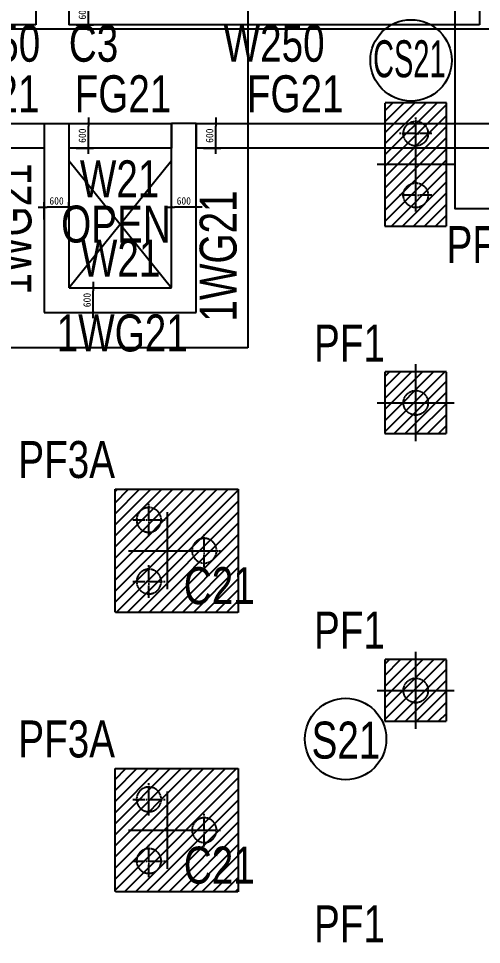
# Model space of a CAD drawing. Header units: millimetres. Extents: x -63681 to 183738, y 27655 to 152096.
# Drawn here: x 155528 to 166805, y 84824 to 107356 of the extents above; entities that cross this region are included whole.
import ezdxf
from ezdxf.enums import TextEntityAlignment as Align

# ---------------------------------------------------------------- set-up
doc = ezdxf.new("R2010")
doc.units = ezdxf.units.MM
doc.linetypes.add('ACAD_ISO04W100', pattern=[30, 24, -3, 0, -3])
doc.linetypes.add('HID', pattern=[2.3, 1.5, -0.8])
doc.layers.get('Defpoints').update_dxf_attribs({"color": 159})
for name, color, linetype in [('^DECK', 130, 'Continuous'), ('A-OPEN', 1, 'Continuous'), ('A-TEXT-NOTE', 7, 'Continuous'), ('COLUMN-TEXT', 2, 'Continuous'), ('GIRDER-TEXT', 7, 'Continuous'), ('PILE', 4, 'HID'), ('S-FOOTING', 4, 'HID'), ('TXT-FOOTING', 4, 'HID'), ('TXT-SLAB', 6, 'Continuous'), ('WALL-TEXT', 6, 'Continuous'), ('기초패턴', 1, 'Continuous'), ('보(girder)', 7, 'HID'), ('슬래브라인', 7, 'Continuous')]:
    doc.layers.add(name, color=color, linetype=linetype)
doc.layers.add('NOPLOT', color=191, linetype='Continuous', plot=False)
doc.layers.add('printlayer', color=6, linetype='Continuous', plot=False)
doc.styles.add('Gdim', font='DotumChe.ttf')
doc.styles.add('Gtx', font='Dotum.ttf')
doc.dimstyles.new('Gdim200', dxfattribs={"dimscale": 200, "dimtxt": 3, "dimasz": 1.2, "dimexe": 2, "dimexo": 3, "dimgap": 1, "dimtad": 1, "dimdsep": 46, "dimlunit": 6, "dimtxsty": 'Gdim', "dimblk1": '_CIDOT', "dimblk2": '_CIDOT', "dimsah": 1, "dimcen": 2.5, "dimdle": 2, "dimclrd": 1, "dimclre": 1, "dimclrt": 3, "dimazin": 2, "dimtfac": 1, "dimtix": 1, "dimtmove": 2, "dimatfit": 3, "dimldrblk": '_CIDOT', "dimfxl": 2, "dimtolj": 1, "dimtzin": 0, "dimarcsym": 0})

# ---------------------------------------------------------------- blocks, each defined once
blk = doc.blocks.new('_CIDOT')
at = {"color": 0, "linetype": 'ByBlock'}
blk.add_line((2, 0), (-1, 0), dxfattribs=at)
at = {"color": 0, "linetype": 'ByBlock', "const_width": 0.5}
blk.add_lwpolyline([(-0.25, 0, 1), (0.25, 0, 1)], format="xyb", close=True, dxfattribs=at)
blk = doc.blocks.new('*D210')
at = {"layer": 'Defpoints', "color": 155, "lineweight": -2, "transparency": 16777216}
for p, q in [((-1725, 700), (-1305, 700)), ((-1425, 172), (-1425, 628)), ((-1725, 100), (-1305, 100))]:
    blk.add_line(p, q, dxfattribs=at)
at = {"layer": 'Defpoints', "color": 0, "transparency": 16777216}
for p in [(-1905, 700), (-1425, 700), (-1905, 100)]:
    blk.add_point(p, dxfattribs=at)
at = {"layer": 'Defpoints', "color": 155, "lineweight": -2, "transparency": 16777216, "xscale": 71.99999999999994, "yscale": 71.99999999999994, "zscale": 71.99999999999994}
for p, rotation in [((-1425, 700), 90), ((-1425, 100), 270)]:
    blk.add_blockref('_CIDOT', p, dxfattribs=dict(at, rotation=rotation))
at = {"layer": 'Defpoints', "color": 3, "transparency": 16777216, "insert": (-1576, 400), "char_height": 180, "attachment_point": 5, "rotation": 90, "style": 'Gdim'}
blk.add_mtext('\\A1;{\\C155;600}', dxfattribs=at)
blk = doc.blocks.new('파일')
at = {"color": 1, "linetype": 'ACAD_ISO04W100'}
for p, q in [((16279.4, 3764.4), (16279.4, 3827.6)), ((16247.7, 3796), (16311, 3796))]:
    blk.add_line(p, q, dxfattribs=at)
at = {"layer": 'PILE'}
blk.add_circle((16279.4, 3796), 24, dxfattribs=at)
blk = doc.blocks.new('D600(2.5)PF3A')
blk.add_lwpolyline([(49397, -264096), (49397, -267096), (52397, -267096), (52397, -264096), (49397, -264096)])
at = {"layer": 'NOPLOT'}
for p, q in [((50897, -266770), (50897, -264865)), ((49960, -265821), (51835, -265821))]:
    blk.add_line(p, q, dxfattribs=at)
at = {"xscale": 12.50000000000909, "yscale": 12.50000000000909, "zscale": 12.50000000000909}
for p in [(-152595, -312371), (-153345, -313721), (-151845, -313721)]:
    blk.add_blockref('파일', p, dxfattribs=at)
blk = doc.blocks.new('D600(2.5)PF2')
blk.add_lwpolyline([(43440, -265053), (40440, -265053), (40440, -266553), (43440, -266553)], close=True)
at = {"layer": 'NOPLOT'}
for p, q in [((41940, -266740), (41940, -264865)), ((41003, -265803), (42878, -265803))]:
    blk.add_line(p, q, dxfattribs=at)
at = {"xscale": 12.50000000000909, "yscale": 12.50000000000909, "zscale": 12.50000000000909}
for p in [(-162302, -313253), (-160802, -313253)]:
    blk.add_blockref('파일', p, dxfattribs=at)
blk = doc.blocks.new('*D297')
at = {"layer": 'Defpoints', "color": 155, "lineweight": -2, "transparency": 16777216}
for p, q in [((157048, 100805), (157468, 100805)), ((157348, 100277), (157348, 100733)), ((157048, 100205), (157468, 100205))]:
    blk.add_line(p, q, dxfattribs=at)
at = {"layer": 'Defpoints', "color": 0, "transparency": 16777216}
for p in [(156868, 100805), (157348, 100805), (156868, 100205)]:
    blk.add_point(p, dxfattribs=at)
at = {"layer": 'Defpoints', "color": 155, "lineweight": -2, "transparency": 16777216, "xscale": 71.99999999999994, "yscale": 71.99999999999994, "zscale": 71.99999999999994}
for p, rotation in [((157348, 100805), 89.99999999999999), ((157348, 100205), 270)]:
    blk.add_blockref('_CIDOT', p, dxfattribs=dict(at, rotation=rotation))
at = {"layer": 'Defpoints', "color": 3, "transparency": 16777216, "insert": (157198, 100505), "char_height": 180, "attachment_point": 5, "rotation": 90, "style": 'Gdim'}
blk.add_mtext('\\A1;{\\C155;600}', dxfattribs=at)
blk = doc.blocks.new('*D293')
at = {"layer": 'Defpoints', "color": 155, "lineweight": -2, "transparency": 16777216}
for p, q in [((159254, 102467), (159254, 102887)), ((159782, 102767), (159326, 102767)), ((159854, 102467), (159854, 102887))]:
    blk.add_line(p, q, dxfattribs=at)
at = {"layer": 'Defpoints', "color": 0, "transparency": 16777216}
for p in [(159254, 102767), (159254, 102287), (159854, 102287)]:
    blk.add_point(p, dxfattribs=at)
at = {"layer": 'Defpoints', "color": 155, "lineweight": -2, "transparency": 16777216, "xscale": 71.99999999999994, "yscale": 71.99999999999994, "zscale": 71.99999999999994, "rotation": 180}
blk.add_blockref('_CIDOT', (159254, 102767), dxfattribs=at)
at = {"layer": 'Defpoints', "color": 155, "lineweight": -2, "transparency": 16777216, "xscale": 71.99999999999994, "yscale": 71.99999999999994, "zscale": 71.99999999999994}
blk.add_blockref('_CIDOT', (159854, 102767), dxfattribs=at)
at = {"layer": 'Defpoints', "color": 3, "transparency": 16777216, "insert": (159554, 102917), "char_height": 180, "attachment_point": 5, "style": 'Gdim'}
blk.add_mtext('\\A1;{\\C155;600}', dxfattribs=at)
blk = doc.blocks.new('*D294')
at = {"layer": 'Defpoints', "color": 155, "lineweight": -2, "transparency": 16777216}
for p, q in [((156154, 102467), (156154, 102887)), ((156682, 102767), (156226, 102767)), ((156754, 102467), (156754, 102887))]:
    blk.add_line(p, q, dxfattribs=at)
at = {"layer": 'Defpoints', "color": 0, "transparency": 16777216}
for p in [(156154, 102767), (156154, 102287), (156754, 102287)]:
    blk.add_point(p, dxfattribs=at)
at = {"layer": 'Defpoints', "color": 155, "lineweight": -2, "transparency": 16777216, "xscale": 71.99999999999994, "yscale": 71.99999999999994, "zscale": 71.99999999999994, "rotation": 180}
blk.add_blockref('_CIDOT', (156154, 102767), dxfattribs=at)
at = {"layer": 'Defpoints', "color": 155, "lineweight": -2, "transparency": 16777216, "xscale": 71.99999999999994, "yscale": 71.99999999999994, "zscale": 71.99999999999994}
blk.add_blockref('_CIDOT', (156754, 102767), dxfattribs=at)
at = {"layer": 'Defpoints', "color": 3, "transparency": 16777216, "insert": (156454, 102917), "char_height": 180, "attachment_point": 5, "style": 'Gdim'}
blk.add_mtext('\\A1;{\\C155;600}', dxfattribs=at)
blk = doc.blocks.new('D600(2.5)PF1')
blk.add_lwpolyline([(32233, -266553), (33733, -266553), (33733, -265053), (32233, -265053), (32233, -266553)])
at = {"layer": 'printlayer'}
for p, q in [((32983, -266740), (32983, -264865)), ((32045, -265803), (33920, -265803))]:
    blk.add_line(p, q, dxfattribs=at)
at = {"xscale": 12.50000000000909, "yscale": 12.50000000000909, "zscale": 12.50000000000909}
blk.add_blockref('파일', (-170510, -313253), dxfattribs=at)
blk = doc.blocks.new('*D246')
at = {"layer": 'Defpoints', "color": 155, "lineweight": -2, "transparency": 16777216}
for p, q in [((-2125, 700), (-1705, 700)), ((-1825, 172), (-1825, 628)), ((-2125, 100), (-1705, 100))]:
    blk.add_line(p, q, dxfattribs=at)
at = {"layer": 'Defpoints', "color": 0, "transparency": 16777216}
for p in [(-2305, 700), (-1825, 700), (-2305, 100)]:
    blk.add_point(p, dxfattribs=at)
at = {"layer": 'Defpoints', "color": 155, "lineweight": -2, "transparency": 16777216, "xscale": 71.99999999999994, "yscale": 71.99999999999994, "zscale": 71.99999999999994}
for p, rotation in [((-1825, 700), 90), ((-1825, 100), 270)]:
    blk.add_blockref('_CIDOT', p, dxfattribs=dict(at, rotation=rotation))
at = {"layer": 'Defpoints', "color": 3, "transparency": 16777216, "insert": (-1976, 400), "char_height": 180, "attachment_point": 5, "rotation": 90, "style": 'Gdim'}
blk.add_mtext('\\A1;{\\C155;600}', dxfattribs=at)
blk = doc.blocks.new('*D248')
at = {"layer": 'Defpoints', "color": 155, "lineweight": -2, "transparency": 16777216}
for p, q in [((-2125, 700), (-1705, 700)), ((-1825, 172), (-1825, 628)), ((-2125, 100), (-1705, 100))]:
    blk.add_line(p, q, dxfattribs=at)
at = {"layer": 'Defpoints', "color": 0, "transparency": 16777216}
for p in [(-2305, 700), (-1825, 700), (-2305, 100)]:
    blk.add_point(p, dxfattribs=at)
at = {"layer": 'Defpoints', "color": 155, "lineweight": -2, "transparency": 16777216, "xscale": 71.99999999999994, "yscale": 71.99999999999994, "zscale": 71.99999999999994}
for p, rotation in [((-1825, 700), 90), ((-1825, 100), 270)]:
    blk.add_blockref('_CIDOT', p, dxfattribs=dict(at, rotation=rotation))
at = {"layer": 'Defpoints', "color": 3, "transparency": 16777216, "insert": (-1976, 400), "char_height": 180, "attachment_point": 5, "rotation": 90, "style": 'Gdim'}
blk.add_mtext('\\A1;{\\C155;600}', dxfattribs=at)
blk = doc.blocks.new('*D241')
at = {"layer": 'Defpoints', "color": 155, "lineweight": -2, "transparency": 16777216}
for p, q in [((160034, 104805), (160454, 104805)), ((160334, 104277), (160334, 104733)), ((160034, 104205), (160454, 104205))]:
    blk.add_line(p, q, dxfattribs=at)
at = {"layer": 'Defpoints', "color": 0, "transparency": 16777216}
for p in [(159854, 104805), (160334, 104805), (159854, 104205)]:
    blk.add_point(p, dxfattribs=at)
at = {"layer": 'Defpoints', "color": 155, "lineweight": -2, "transparency": 16777216, "xscale": 71.99999999999994, "yscale": 71.99999999999994, "zscale": 71.99999999999994}
for p, rotation in [((160334, 104805), 89.99999999999999), ((160334, 104205), 270)]:
    blk.add_blockref('_CIDOT', p, dxfattribs=dict(at, rotation=rotation))
at = {"layer": 'Defpoints', "color": 3, "transparency": 16777216, "insert": (160183, 104505), "char_height": 180, "attachment_point": 5, "rotation": 90, "style": 'Gdim'}
blk.add_mtext('\\A1;{\\C155;600}', dxfattribs=at)
blk = doc.blocks.new('A$Cecc8fa15')
at = {"layer": '기초패턴'}
h = blk.add_hatch(dxfattribs=at)
h.set_pattern_fill('ANSI31', color=256, scale=60)
h.set_pattern_definition([(45, (-385073.9, -148605.02), (-134.70384, 134.70384), [])])
h.paths.add_polyline_path([(41800, -7700), (49000, -7700), (49000, -12450), (41800, -12450)])
h.paths.add_polyline_path([(41800, -27400), (41800, -27100), (42700, -27100), (42711, -24805), (41800, -24800), (41800, -18900), (49750, -18900), (49750, -27400)])
h.paths.add_polyline_path([(49900, -22750), (54100, -22750), (54100, -18250), (49900, -18250)])
h.paths.add_polyline_path([(50500, -11000), (53500, -11000), (53500, -8000), (50500, -8000)])
h.paths.add_polyline_path([(50500, -6750), (53500, -6750), (53500, -2250), (50500, -2250)])
h.paths.add_polyline_path([(61300, -6750), (64300, -6750), (64300, -2250), (61300, -2250)])
h.paths.add_polyline_path([(61300, -11000), (64300, -11000), (64300, -8000), (61300, -8000)])
h.paths.add_polyline_path([(60550, -23500), (65050, -23500), (65050, -17500), (60550, -17500)])
h.paths.add_polyline_path([(56650, -15000), (58150, -15000), (58150, -13500), (56650, -13500)])
h.paths.add_polyline_path([(67450, -15000), (68950, -15000), (68950, -13500), (67450, -13500)])
h.paths.add_polyline_path([(72100, -11000), (75100, -11000), (75100, -8000), (72100, -8000)])
h.paths.add_polyline_path([(72100, -6750), (75100, -6750), (75100, -2250), (72100, -2250)])
h.paths.add_polyline_path([(78250, -6500), (79750, -6500), (79750, -8000), (78250, -8000)])
h.paths.add_polyline_path([(78250, -15000), (79750, -15000), (79750, -13500), (78250, -13500)])
h.paths.add_polyline_path([(71350, -23500), (75850, -23500), (75850, -17500), (71350, -17500)])
h.paths.add_polyline_path([(67450, -27500), (68950, -27500), (68950, -26000), (67450, -26000)])
h.paths.add_polyline_path([(61300, -33000), (64300, -33000), (64300, -30000), (61300, -30000)])
h.paths.add_polyline_path([(61300, -34250), (64300, -34250), (64300, -38750), (61300, -38750)])
h.paths.add_polyline_path([(50500, -43525), (53500, -43525), (53500, -46525), (50500, -46525)])
h.paths.add_polyline_path([(47250, -46300), (48750, -46300), (48750, -43300), (47250, -43300)])
h.paths.add_polyline_path([(72100, -38750), (75100, -38750), (75100, -34250), (72100, -34250)])
h.paths.add_polyline_path([(72100, -33000), (75100, -33000), (75100, -30000), (72100, -30000)])
h.paths.add_polyline_path([(78250, -27500), (79750, -27500), (79750, -26000), (78250, -26000)])
h.paths.add_polyline_path([(82900, -30000), (85900, -30000), (85900, -33000), (82900, -33000)])
h.paths.add_polyline_path([(89050, -27500), (90550, -27500), (90550, -26000), (89050, -26000)])
h.paths.add_polyline_path([(93700, -33000), (96700, -33000), (96700, -30000), (93700, -30000)])
h.paths.add_polyline_path([(99850, -27500), (101350, -27500), (101350, -26000), (99850, -26000)])
h.paths.add_polyline_path([(104500, -33000), (107500, -33000), (107500, -30000), (104500, -30000)])
h.paths.add_polyline_path([(119800, -36400), (127000, -36400), (127000, -29700), (119800, -29700)])
h.paths.add_polyline_path([(114100, -46300), (115600, -46300), (115600, -43300), (114100, -43300)])
h.paths.add_polyline_path([(119175, -46300), (122175, -46300), (122175, -43300), (119175, -43300)])
h.paths.add_polyline_path([(102050, -55700), (103550, -55700), (103550, -52700), (102050, -52700)])
h.paths.add_polyline_path([(107525, -55700), (110525, -55700), (110525, -52700), (107525, -52700)])
h.paths.add_polyline_path([(114100, -51350), (115600, -51350), (115600, -49850), (114100, -49850)])
h.paths.add_polyline_path([(119175, -55700), (122175, -55700), (122175, -52700), (119175, -52700)])
h.paths.add_polyline_path([(114100, -58350), (115600, -58350), (115600, -56850), (114100, -56850)])
h.paths.add_polyline_path([(107525, -62500), (110525, -62500), (110525, -59500), (107525, -59500)])
h.paths.add_polyline_path([(102050, -62500), (103550, -62500), (103550, -59500), (102050, -59500)])
h.paths.add_polyline_path([(119175, -60400), (122175, -60400), (122175, -57400), (119175, -57400)])
h.paths.add_polyline_path([(119175, -62500), (122175, -62500), (122175, -61000), (119175, -61000)])
h.paths.add_polyline_path([(114100, -65500), (115600, -65500), (115600, -64000), (114100, -64000)])
h.paths.add_polyline_path([(107525, -70000), (110525, -70000), (110525, -67000), (107525, -67000)])
h.paths.add_polyline_path([(102050, -70000), (103550, -70000), (103550, -67000), (102050, -67000)])
h.paths.add_polyline_path([(119175, -70000), (122175, -70000), (122175, -67000), (119175, -67000)])
h.paths.add_polyline_path([(51250, -66300), (52750, -66300), (52750, -69300), (51250, -69300)])
blk = doc.blocks.new('*U211')
at = {"layer": 'Defpoints'}
for p, q in [((-1905.451, 700), (-1905.451, 100)), ((8094.549, 700), (8094.549, 100))]:
    blk.add_line(p, q, dxfattribs=at)
at = {"layer": '보(girder)'}
for p, q in [((-1905.451, 700), (8094.549, 700)), ((8094.549, 100), (-1905.451, 100))]:
    blk.add_line(p, q, dxfattribs=at)
at = {"layer": 'Defpoints'}
dim = blk.add_linear_dim(base=(-1425.451, 700), p1=(-1905.451, 100), p2=(-1905.451, 700), angle=90, text='{\\C155;<>}', dimstyle='Gdim200', override={"dimscale": 60, "dimzin": 8, "dimclrd": 155, "dimclre": 155}, dxfattribs=at)
dim.commit()
dim.dimension.update_dxf_attribs({"geometry": '*D210', "text_midpoint": (-1575.571, 400)})
blk = doc.blocks.new('*U247')
at = {"layer": 'Defpoints'}
for p, q in [((-2305.451, 700), (-2305.451, 100)), ((494.549, 700), (494.549, 100))]:
    blk.add_line(p, q, dxfattribs=at)
at = {"layer": '보(girder)'}
for p, q in [((-2305.451, 700), (494.549, 700)), ((494.549, 100), (-2305.451, 100))]:
    blk.add_line(p, q, dxfattribs=at)
at = {"layer": 'Defpoints'}
dim = blk.add_linear_dim(base=(-1825.451, 700), p1=(-2305.451, 100), p2=(-2305.451, 700), angle=90, text='{\\C155;<>}', dimstyle='Gdim200', override={"dimscale": 60, "dimzin": 8, "dimclrd": 155, "dimclre": 155}, dxfattribs=at)
dim.commit()
dim.dimension.update_dxf_attribs({"geometry": '*D246', "text_midpoint": (-1975.571, 400)})
blk = doc.blocks.new('*U249')
at = {"layer": 'Defpoints'}
for p, q in [((-2305.451, 700), (-2305.451, 100)), ((194.549, 700), (194.549, 100))]:
    blk.add_line(p, q, dxfattribs=at)
at = {"layer": '보(girder)'}
for p, q in [((-2305.451, 700), (194.549, 700)), ((194.549, 100), (-2305.451, 100))]:
    blk.add_line(p, q, dxfattribs=at)
at = {"layer": 'Defpoints'}
dim = blk.add_linear_dim(base=(-1825.451, 700), p1=(-2305.451, 100), p2=(-2305.451, 700), angle=90, text='{\\C155;<>}', dimstyle='Gdim200', override={"dimscale": 60, "dimzin": 8, "dimclrd": 155, "dimclre": 155}, dxfattribs=at)
dim.commit()
dim.dimension.update_dxf_attribs({"geometry": '*D248', "text_midpoint": (-1975.571, 400)})

msp = doc.modelspace()

# ---------------------------------------------------------------- linework, layer by layer
at = {"layer": '^DECK', "color": 0}
for centre in [(165089.814, 106336.14), (163494.43, 89823.24)]:
    msp.add_circle(centre, 990.918, dxfattribs=at)
at = {"layer": 'A-OPEN'}
for p, q in [((156753.571, 100805.018), (159253.571, 103905.018)), ((156753.571, 103905.018), (159253.571, 100805.018))]:
    msp.add_line(p, q, dxfattribs=at)
at = {"layer": 'Defpoints'}
msp.add_line((159853.571, 104805.018), (159853.571, 104205.018), dxfattribs=at)
at = {"layer": 'NOPLOT', "elevation": 0}
for points in [[(178153.571, 130555.016), (166153.571, 130555.016), (166153.571, 102735.016), (178153.571, 102735.016)], [(161113.57, 99345.016), (143053.57, 99345.016), (143053.57, 108205.016), (161113.57, 108205.016)]]:
    msp.add_lwpolyline(points, close=True, dxfattribs=at)
at = {"layer": '보(girder)'}
for p, q in [((159853.571, 104805.018), (171053.571, 104805.018)), ((159253.571, 104205.018), (156753.571, 104205.018)), ((171053.571, 104205.018), (159853.571, 104205.018))]:
    msp.add_line(p, q, dxfattribs=at)
for points in [[(156153.571, 104805.018), (156153.571, 100205.018), (159853.571, 100205.018), (159853.571, 104805.018)], [(156753.571, 104805.018), (156753.571, 100805.018), (159253.571, 100805.018), (159253.571, 104805.018)]]:
    msp.add_lwpolyline(points, dxfattribs=at)
at = {"layer": '슬래브라인'}
for p, q in [((153053.571, 107105.018), (174109.527, 107105.018)), ((156153.571, 104805.018), (156753.571, 104805.018)), ((159853.571, 104805.018), (159253.571, 104805.018)), ((156753.571, 103055.018), (156753.571, 101755.018)), ((156753.571, 103055.018), (156753.571, 101755.018))]:
    msp.add_line(p, q, dxfattribs=at)

# ---------------------------------------------------------------- block references
at = {"layer": 'S-FOOTING', "rotation": 90}
msp.add_blockref('D600(2.5)PF2', (-100599.372, 61864.955), dxfattribs=at)
at = {"layer": 'S-FOOTING'}
for p in [(132220.827, 363807.975), (132220.827, 356807.962)]:
    msp.add_blockref('D600(2.5)PF1', p, dxfattribs=at)
at = {"layer": 'S-FOOTING', "xscale": -1, "rotation": 270}
for p in [(424974.515, 43507.637), (424974.515, 36707.637)]:
    msp.add_blockref('D600(2.5)PF3A', p, dxfattribs=at)
at = {"layer": '기초패턴'}
msp.add_blockref('A$Cecc8fa15', (50353.571, 148605.018), dxfattribs=at)
at = {"layer": '보(girder)'}
for name, p in [('*U211', (147859.022, 107105.018)), ('*U211', (158659.022, 107105.018)), ('*U247', (155659.022, 104105.018)), ('*U249', (159059.022, 104105.018))]:
    msp.add_blockref(name, p, dxfattribs=at)

# ---------------------------------------------------------------- texts
at = {"layer": 'A-TEXT-NOTE', "style": 'Gtx', "width": 0.8}
msp.add_text('OPEN', height=900, dxfattribs=at).set_placement((157901.168, 102355.018, 0), align=Align.MIDDLE_CENTER)
at = {"layer": 'COLUMN-TEXT', "color": 3, "style": 'Gtx', "width": 0.8}
for s, p in [('C3', (156753.571, 107205.018)), ('C21', (159553.571, 94005.018)), ('C21', (159553.571, 87205.018))]:
    msp.add_text(s, height=900, dxfattribs=at).set_placement(p, align=Align.TOP_LEFT)
at = {"layer": 'GIRDER-TEXT', "style": 'Gtx', "width": 0.8}
for p in [(154858.992, 104805.018), (158073.427, 104805.018), (162267.499, 104805.018)]:
    msp.add_text('FG21', height=900, dxfattribs=at).set_placement(p, align=Align.BOTTOM_CENTER)
msp.add_text('1WG21', height=900, rotation=90, dxfattribs=at).set_placement((156113.403, 102236.4), align=Align.BOTTOM_CENTER)
msp.add_text('1WG21', height=900, rotation=90, dxfattribs=at).set_placement((159940.879, 101577.316), align=Align.TOP_CENTER)
msp.add_text('1WG21', height=900, dxfattribs=at).set_placement((158053.571, 100155.39), align=Align.TOP_CENTER)
at = {"layer": 'TXT-FOOTING', "style": 'Gtx', "width": 0.8}
msp.add_text('PF2', height=900, dxfattribs=at).set_placement((165953.571, 102305.018), align=Align.TOP_LEFT)
for s, p in [('PF1', (164453.571, 98737.359)), ('PF3A', (157878.571, 95905.018)), ('PF1', (164453.571, 91755.018)), ('PF3A', (157878.571, 89105.018)), ('PF1', (164453.571, 84605.018))]:
    msp.add_text(s, height=900, dxfattribs=at).set_placement(p, align=Align.BOTTOM_RIGHT)
at = {"layer": 'TXT-SLAB', "style": 'Gtx'}
for s, width, p in [('CS21', 0.6, (164163.797, 105926.278)), ('S21', 0.8, (162666.126, 89347.056))]:
    msp.add_text(s, height=900, dxfattribs=dict(at, width=width)).set_placement(p)
at = {"layer": 'WALL-TEXT', "style": 'Gtx', "width": 0.8}
for s, p in [('W250', (154826.936, 107205.018, 0)), ('W250', (161753.571, 107205.018, 0)), ('W21', (157990.92, 103905.018, 0))]:
    msp.add_text(s, height=900, dxfattribs=at).set_placement(p, align=Align.TOP_CENTER)
msp.add_text('W21', height=900, dxfattribs=at).set_placement((158015.382, 100805.018, 0), align=Align.BOTTOM_CENTER)

# ---------------------------------------------------------------- dimensions: what is measured, and where the dimension line sits
at = {"layer": 'Defpoints'}
for base, p1, p2, angle, picture, middle in [((160333.571, 104805.018), (159853.571, 104205.018), (159853.571, 104805.018), 90, '*D241', (160183.451, 104505.018)), ((156153.571, 102767.153), (156753.571, 102287.153), (156153.571, 102287.153), 180, '*D294', (156453.571, 102917.273)), ((159253.571, 102767.153), (159853.571, 102287.153), (159253.571, 102287.153), 180, '*D293', (159553.571, 102917.273)), ((157348.437, 100805.018), (156868.437, 100205.018), (156868.437, 100805.018), 90, '*D297', (157198.317, 100505.018))]:
    dim = msp.add_linear_dim(base=base, p1=p1, p2=p2, angle=angle, text='{\\C155;<>}', dimstyle='Gdim200', override={"dimscale": 60, "dimzin": 8, "dimclrd": 155, "dimclre": 155}, dxfattribs=at)
    dim.commit()
    dim.dimension.update_dxf_attribs({"geometry": picture, "text_midpoint": middle})

doc.saveas('drawing.dxf')
